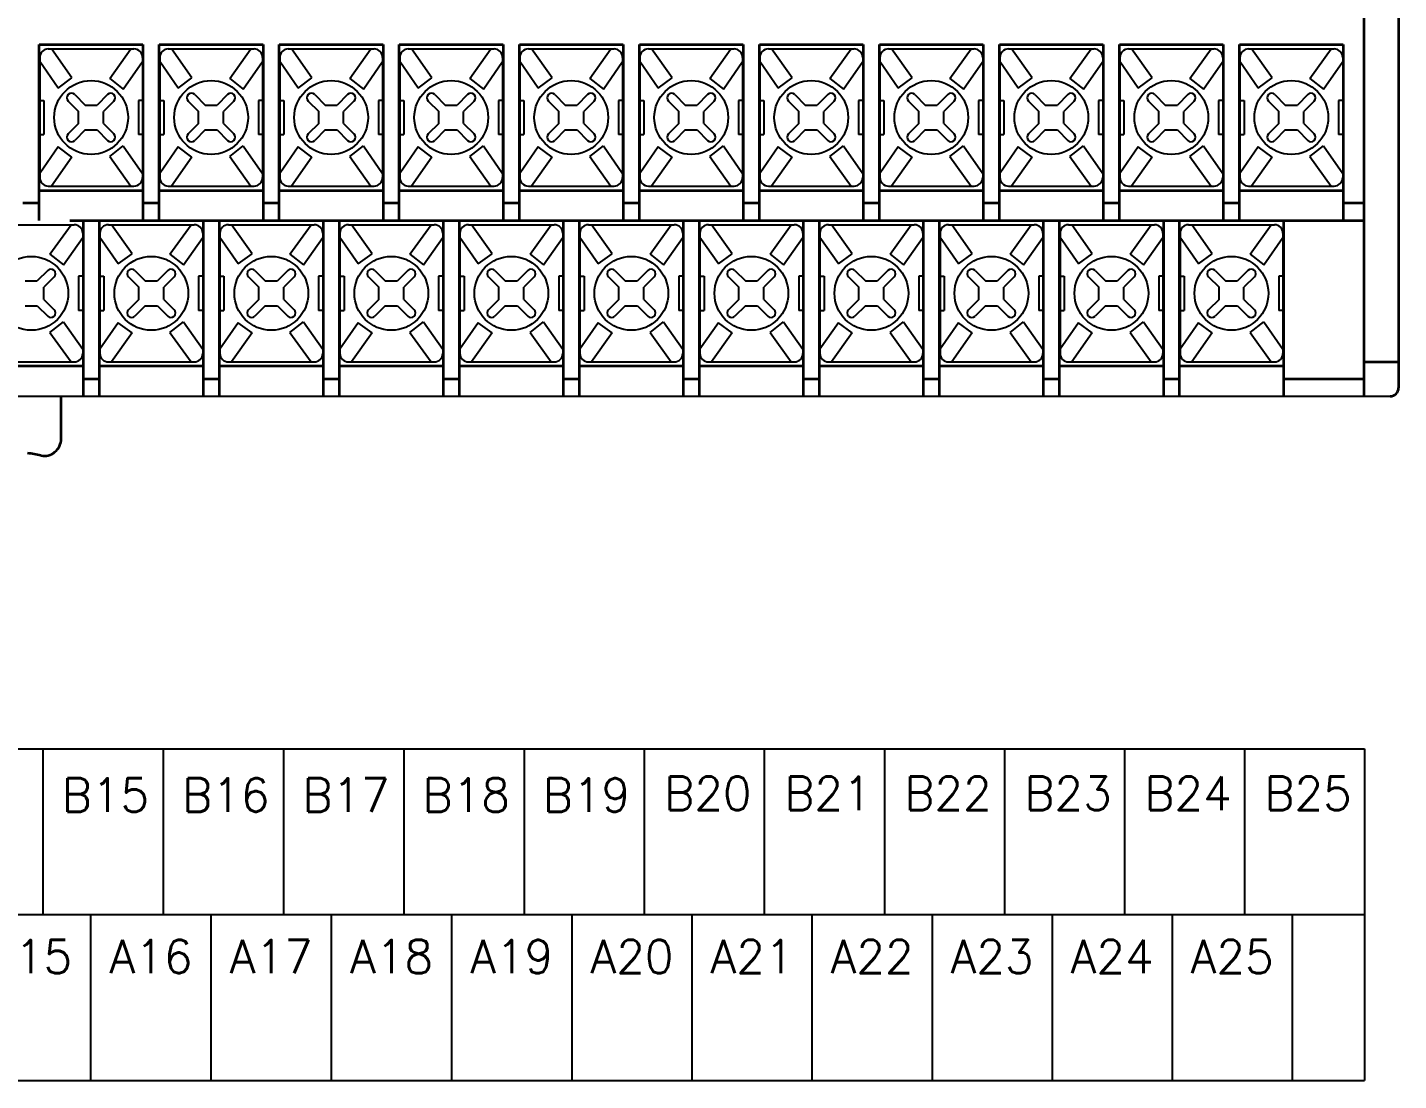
# Model space of a CAD drawing. Extents: x 295 to 2531, y 240 to 845.
# Drawn here: x 2331.5 to 2411.5, y 703 to 764.3 of the extents above; entities that cross this region are included whole.
import ezdxf

# ---------------------------------------------------------------- set-up
doc = ezdxf.new("R2010")
doc.units = 0
doc.header["$LTSCALE"] = 0.1
doc.layers.get('0').update_dxf_attribs({"linetype": 'CONTINUOUS'})
doc.layers.add('S', color=3, linetype='CONTINUOUS')
doc.layers.add('가시적인 것(ISO)', color=7, linetype='CONTINUOUS', lineweight=35)
doc.styles.get("Standard").update_dxf_attribs({"font": 'simplex.shx', "width": 0.9})

msp = doc.modelspace()

# ---------------------------------------------------------------- linework, layer by layer
at = {"color": 7}
for p, q in [((2332.71, 763.096), (2337.71, 763.096)), ((2334.091, 761.406), (2332.89, 763.096)), ((2336.297, 761.371), (2337.529, 763.096)), ((2339.71, 763.096), (2344.71, 763.096)), ((2341.091, 761.406), (2339.89, 763.096)), ((2343.297, 761.371), (2344.529, 763.096)), ((2346.71, 763.096), (2351.71, 763.096)), ((2348.091, 761.406), (2346.89, 763.096)), ((2350.297, 761.371), (2351.529, 763.096)), ((2353.71, 763.096), (2358.71, 763.096)), ((2355.091, 761.406), (2353.89, 763.096)), ((2357.297, 761.371), (2358.529, 763.096)), ((2360.71, 763.096), (2365.71, 763.096)), ((2362.091, 761.406), (2360.89, 763.096)), ((2364.297, 761.371), (2365.529, 763.096)), ((2367.71, 763.096), (2372.71, 763.096)), ((2369.091, 761.406), (2367.89, 763.096)), ((2371.297, 761.371), (2372.529, 763.096)), ((2374.71, 763.096), (2379.71, 763.096)), ((2376.091, 761.406), (2374.89, 763.096)), ((2378.297, 761.371), (2379.529, 763.096)), ((2381.71, 763.096), (2386.71, 763.096)), ((2383.091, 761.406), (2381.89, 763.096)), ((2385.297, 761.371), (2386.529, 763.096)), ((2388.71, 763.096), (2393.71, 763.096)), ((2390.091, 761.406), (2388.89, 763.096)), ((2392.297, 761.371), (2393.529, 763.096)), ((2395.71, 763.096), (2400.71, 763.096)), ((2397.091, 761.406), (2395.89, 763.096)), ((2399.297, 761.371), (2400.529, 763.096)), ((2402.71, 763.096), (2407.71, 763.096)), ((2404.091, 761.406), (2402.89, 763.096)), ((2406.297, 761.371), (2407.529, 763.096)), ((2332.21, 762.596), (2332.21, 755.596)), ((2333.281, 760.814), (2332.21, 762.354)), ((2337.087, 760.755), (2338.21, 762.354)), ((2338.21, 762.596), (2338.21, 755.596)), ((2339.21, 762.596), (2339.21, 755.596)), ((2340.281, 760.814), (2339.21, 762.354)), ((2344.087, 760.755), (2345.21, 762.354)), ((2345.21, 762.596), (2345.21, 755.596)), ((2346.21, 762.596), (2346.21, 755.596)), ((2347.281, 760.814), (2346.21, 762.354)), ((2351.087, 760.755), (2352.21, 762.354)), ((2352.21, 762.596), (2352.21, 755.596)), ((2353.21, 762.596), (2353.21, 755.596)), ((2354.281, 760.814), (2353.21, 762.354)), ((2358.087, 760.755), (2359.21, 762.354)), ((2359.21, 762.596), (2359.21, 755.596)), ((2360.21, 762.596), (2360.21, 755.596)), ((2361.281, 760.814), (2360.21, 762.354)), ((2365.087, 760.755), (2366.21, 762.354)), ((2366.21, 762.596), (2366.21, 755.596)), ((2367.21, 762.596), (2367.21, 755.596)), ((2368.281, 760.814), (2367.21, 762.354)), ((2372.087, 760.755), (2373.21, 762.354)), ((2373.21, 762.596), (2373.21, 755.596)), ((2374.21, 762.596), (2374.21, 755.596)), ((2375.281, 760.814), (2374.21, 762.354)), ((2379.087, 760.755), (2380.21, 762.354)), ((2380.21, 762.596), (2380.21, 755.596)), ((2381.21, 762.596), (2381.21, 755.596)), ((2382.281, 760.814), (2381.21, 762.354)), ((2386.087, 760.755), (2387.21, 762.354)), ((2387.21, 762.596), (2387.21, 755.596)), ((2388.21, 762.596), (2388.21, 755.596)), ((2389.281, 760.814), (2388.21, 762.354)), ((2393.087, 760.755), (2394.21, 762.354)), ((2394.21, 762.596), (2394.21, 755.596)), ((2395.21, 762.596), (2395.21, 755.596)), ((2396.281, 760.814), (2395.21, 762.354)), ((2400.087, 760.755), (2401.21, 762.354)), ((2401.21, 762.596), (2401.21, 755.596)), ((2402.21, 762.596), (2402.21, 755.596)), ((2403.281, 760.814), (2402.21, 762.354)), ((2407.087, 760.755), (2408.21, 762.354)), ((2408.21, 762.596), (2408.21, 755.596)), ((2333.877, 760.055), (2334.482, 759.45)), ((2334.251, 760.429), (2334.856, 759.824)), ((2334.856, 759.824), (2335.563, 759.824)), ((2336.168, 760.429), (2335.563, 759.824)), ((2336.542, 760.055), (2335.937, 759.45)), ((2340.877, 760.055), (2341.482, 759.45)), ((2341.251, 760.429), (2341.856, 759.824)), ((2341.856, 759.824), (2342.563, 759.824)), ((2343.168, 760.429), (2342.563, 759.824)), ((2343.542, 760.055), (2342.937, 759.45)), ((2347.877, 760.055), (2348.482, 759.45)), ((2348.251, 760.429), (2348.856, 759.824)), ((2348.856, 759.824), (2349.563, 759.824)), ((2350.168, 760.429), (2349.563, 759.824)), ((2350.542, 760.055), (2349.937, 759.45)), ((2354.877, 760.055), (2355.482, 759.45)), ((2355.251, 760.429), (2355.856, 759.824)), ((2355.856, 759.824), (2356.563, 759.824)), ((2357.168, 760.429), (2356.563, 759.824)), ((2357.542, 760.055), (2356.937, 759.45)), ((2361.877, 760.055), (2362.482, 759.45)), ((2362.251, 760.429), (2362.856, 759.824)), ((2362.856, 759.824), (2363.563, 759.824)), ((2364.168, 760.429), (2363.563, 759.824)), ((2364.542, 760.055), (2363.937, 759.45)), ((2368.877, 760.055), (2369.482, 759.45)), ((2369.251, 760.429), (2369.856, 759.824)), ((2369.856, 759.824), (2370.563, 759.824)), ((2371.168, 760.429), (2370.563, 759.824)), ((2371.542, 760.055), (2370.937, 759.45)), ((2375.877, 760.055), (2376.482, 759.45)), ((2376.251, 760.429), (2376.856, 759.824)), ((2376.856, 759.824), (2377.563, 759.824)), ((2378.168, 760.429), (2377.563, 759.824)), ((2378.542, 760.055), (2377.937, 759.45)), ((2382.877, 760.055), (2383.482, 759.45)), ((2383.251, 760.429), (2383.856, 759.824)), ((2383.856, 759.824), (2384.563, 759.824)), ((2385.168, 760.429), (2384.563, 759.824)), ((2385.542, 760.055), (2384.937, 759.45)), ((2389.877, 760.055), (2390.482, 759.45)), ((2390.251, 760.429), (2390.856, 759.824)), ((2390.856, 759.824), (2391.563, 759.824)), ((2392.168, 760.429), (2391.563, 759.824)), ((2392.542, 760.055), (2391.937, 759.45)), ((2396.877, 760.055), (2397.482, 759.45)), ((2397.251, 760.429), (2397.856, 759.824)), ((2397.856, 759.824), (2398.563, 759.824)), ((2399.168, 760.429), (2398.563, 759.824)), ((2399.542, 760.055), (2398.937, 759.45)), ((2403.877, 760.055), (2404.482, 759.45)), ((2404.251, 760.429), (2404.856, 759.824)), ((2404.856, 759.824), (2405.563, 759.824)), ((2406.168, 760.429), (2405.563, 759.824)), ((2406.542, 760.055), (2405.937, 759.45)), ((2334.482, 758.743), (2334.482, 759.45)), ((2335.937, 758.743), (2335.937, 759.45)), ((2341.482, 758.743), (2341.482, 759.45)), ((2342.937, 758.743), (2342.937, 759.45)), ((2348.482, 758.743), (2348.482, 759.45)), ((2349.937, 758.743), (2349.937, 759.45)), ((2355.482, 758.743), (2355.482, 759.45)), ((2356.937, 758.743), (2356.937, 759.45)), ((2362.482, 758.743), (2362.482, 759.45)), ((2363.937, 758.743), (2363.937, 759.45)), ((2369.482, 758.743), (2369.482, 759.45)), ((2370.937, 758.743), (2370.937, 759.45)), ((2376.482, 758.743), (2376.482, 759.45)), ((2377.937, 758.743), (2377.937, 759.45)), ((2383.482, 758.743), (2383.482, 759.45)), ((2384.937, 758.743), (2384.937, 759.45)), ((2390.482, 758.743), (2390.482, 759.45)), ((2391.937, 758.743), (2391.937, 759.45)), ((2397.482, 758.743), (2397.482, 759.45)), ((2398.937, 758.743), (2398.937, 759.45)), ((2404.482, 758.743), (2404.482, 759.45)), ((2405.937, 758.743), (2405.937, 759.45)), ((2334.482, 758.743), (2333.877, 758.138)), ((2334.856, 758.368), (2334.251, 757.763)), ((2334.856, 758.368), (2335.563, 758.368)), ((2335.563, 758.368), (2336.168, 757.763)), ((2335.937, 758.743), (2336.542, 758.138)), ((2341.482, 758.743), (2340.877, 758.138)), ((2341.856, 758.368), (2341.251, 757.763)), ((2341.856, 758.368), (2342.563, 758.368)), ((2342.563, 758.368), (2343.168, 757.763)), ((2342.937, 758.743), (2343.542, 758.138)), ((2348.482, 758.743), (2347.877, 758.138)), ((2348.856, 758.368), (2348.251, 757.763)), ((2348.856, 758.368), (2349.563, 758.368)), ((2349.563, 758.368), (2350.168, 757.763)), ((2349.937, 758.743), (2350.542, 758.138)), ((2355.482, 758.743), (2354.877, 758.138)), ((2355.856, 758.368), (2355.251, 757.763)), ((2355.856, 758.368), (2356.563, 758.368)), ((2356.563, 758.368), (2357.168, 757.763)), ((2356.937, 758.743), (2357.542, 758.138)), ((2362.482, 758.743), (2361.877, 758.138)), ((2362.856, 758.368), (2362.251, 757.763)), ((2362.856, 758.368), (2363.563, 758.368)), ((2363.563, 758.368), (2364.168, 757.763)), ((2363.937, 758.743), (2364.542, 758.138)), ((2369.482, 758.743), (2368.877, 758.138)), ((2369.856, 758.368), (2369.251, 757.763)), ((2369.856, 758.368), (2370.563, 758.368)), ((2370.563, 758.368), (2371.168, 757.763)), ((2370.937, 758.743), (2371.542, 758.138)), ((2376.482, 758.743), (2375.877, 758.138)), ((2376.856, 758.368), (2376.251, 757.763)), ((2376.856, 758.368), (2377.563, 758.368)), ((2377.563, 758.368), (2378.168, 757.763)), ((2377.937, 758.743), (2378.542, 758.138)), ((2383.482, 758.743), (2382.877, 758.138)), ((2383.856, 758.368), (2383.251, 757.763)), ((2383.856, 758.368), (2384.563, 758.368)), ((2384.563, 758.368), (2385.168, 757.763)), ((2384.937, 758.743), (2385.542, 758.138)), ((2390.482, 758.743), (2389.877, 758.138)), ((2390.856, 758.368), (2390.251, 757.763)), ((2390.856, 758.368), (2391.563, 758.368)), ((2391.563, 758.368), (2392.168, 757.763)), ((2391.937, 758.743), (2392.542, 758.138)), ((2397.482, 758.743), (2396.877, 758.138)), ((2397.856, 758.368), (2397.251, 757.763)), ((2397.856, 758.368), (2398.563, 758.368)), ((2398.563, 758.368), (2399.168, 757.763)), ((2398.937, 758.743), (2399.542, 758.138)), ((2404.482, 758.743), (2403.877, 758.138)), ((2404.856, 758.368), (2404.251, 757.763)), ((2404.856, 758.368), (2405.563, 758.368)), ((2405.563, 758.368), (2406.168, 757.763)), ((2405.937, 758.743), (2406.542, 758.138)), ((2333.281, 757.378), (2332.21, 755.838)), ((2337.087, 757.437), (2338.21, 755.838)), ((2340.281, 757.378), (2339.21, 755.838)), ((2344.087, 757.437), (2345.21, 755.838)), ((2347.281, 757.378), (2346.21, 755.838)), ((2351.087, 757.437), (2352.21, 755.838)), ((2354.281, 757.378), (2353.21, 755.838)), ((2358.087, 757.437), (2359.21, 755.838)), ((2361.281, 757.378), (2360.21, 755.838)), ((2365.087, 757.437), (2366.21, 755.838)), ((2368.281, 757.378), (2367.21, 755.838)), ((2372.087, 757.437), (2373.21, 755.838)), ((2375.281, 757.378), (2374.21, 755.838)), ((2379.087, 757.437), (2380.21, 755.838)), ((2382.281, 757.378), (2381.21, 755.838)), ((2386.087, 757.437), (2387.21, 755.838)), ((2389.281, 757.378), (2388.21, 755.838)), ((2393.087, 757.437), (2394.21, 755.838)), ((2396.281, 757.378), (2395.21, 755.838)), ((2400.087, 757.437), (2401.21, 755.838)), ((2403.281, 757.378), (2402.21, 755.838)), ((2407.087, 757.437), (2408.21, 755.838)), ((2334.091, 756.786), (2332.89, 755.096)), ((2336.297, 756.821), (2337.529, 755.096)), ((2341.091, 756.786), (2339.89, 755.096)), ((2343.297, 756.821), (2344.529, 755.096)), ((2348.091, 756.786), (2346.89, 755.096)), ((2350.297, 756.821), (2351.529, 755.096)), ((2355.091, 756.786), (2353.89, 755.096)), ((2357.297, 756.821), (2358.529, 755.096)), ((2362.091, 756.786), (2360.89, 755.096)), ((2364.297, 756.821), (2365.529, 755.096)), ((2369.091, 756.786), (2367.89, 755.096)), ((2371.297, 756.821), (2372.529, 755.096)), ((2376.091, 756.786), (2374.89, 755.096)), ((2378.297, 756.821), (2379.529, 755.096)), ((2383.091, 756.786), (2381.89, 755.096)), ((2385.297, 756.821), (2386.529, 755.096)), ((2390.091, 756.786), (2388.89, 755.096)), ((2392.297, 756.821), (2393.529, 755.096)), ((2397.091, 756.786), (2395.89, 755.096)), ((2399.297, 756.821), (2400.529, 755.096)), ((2404.091, 756.786), (2402.89, 755.096)), ((2406.297, 756.821), (2407.529, 755.096)), ((2332.71, 755.096), (2337.71, 755.096)), ((2339.71, 755.096), (2344.71, 755.096)), ((2346.71, 755.096), (2351.71, 755.096)), ((2353.71, 755.096), (2358.71, 755.096)), ((2360.71, 755.096), (2365.71, 755.096)), ((2367.71, 755.096), (2372.71, 755.096)), ((2374.71, 755.096), (2379.71, 755.096)), ((2381.71, 755.096), (2386.71, 755.096)), ((2388.71, 755.096), (2393.71, 755.096)), ((2395.71, 755.096), (2400.71, 755.096)), ((2402.71, 755.096), (2407.71, 755.096)), ((2329.22, 752.846), (2334.22, 752.846)), ((2332.807, 751.121), (2334.039, 752.846)), ((2336.22, 752.846), (2341.22, 752.846)), ((2337.601, 751.156), (2336.4, 752.846)), ((2339.807, 751.121), (2341.039, 752.846)), ((2343.22, 752.846), (2348.22, 752.846)), ((2344.601, 751.156), (2343.4, 752.846)), ((2346.807, 751.121), (2348.039, 752.846)), ((2350.22, 752.846), (2355.22, 752.846)), ((2351.601, 751.156), (2350.4, 752.846)), ((2353.807, 751.121), (2355.039, 752.846)), ((2357.22, 752.846), (2362.22, 752.846)), ((2358.601, 751.156), (2357.4, 752.846)), ((2360.807, 751.121), (2362.039, 752.846)), ((2364.22, 752.846), (2369.22, 752.846)), ((2365.601, 751.156), (2364.4, 752.846)), ((2367.807, 751.121), (2369.039, 752.846)), ((2371.22, 752.846), (2376.22, 752.846)), ((2372.601, 751.156), (2371.4, 752.846)), ((2374.807, 751.121), (2376.039, 752.846)), ((2378.22, 752.846), (2383.22, 752.846)), ((2379.601, 751.156), (2378.4, 752.846)), ((2381.807, 751.121), (2383.039, 752.846)), ((2385.22, 752.846), (2390.22, 752.846)), ((2386.601, 751.156), (2385.4, 752.846)), ((2388.807, 751.121), (2390.039, 752.846)), ((2392.22, 752.846), (2397.22, 752.846)), ((2393.601, 751.156), (2392.4, 752.846)), ((2395.807, 751.121), (2397.039, 752.846)), ((2399.22, 752.846), (2404.22, 752.846)), ((2400.601, 751.156), (2399.4, 752.846)), ((2402.807, 751.121), (2404.039, 752.846)), ((2333.597, 750.505), (2334.72, 752.104)), ((2334.72, 752.346), (2334.72, 745.346)), ((2335.72, 752.346), (2335.72, 745.346)), ((2336.791, 750.564), (2335.72, 752.104)), ((2340.597, 750.505), (2341.72, 752.104)), ((2341.72, 752.346), (2341.72, 745.346)), ((2342.72, 752.346), (2342.72, 745.346)), ((2343.791, 750.564), (2342.72, 752.104)), ((2347.597, 750.505), (2348.72, 752.104)), ((2348.72, 752.346), (2348.72, 745.346)), ((2349.72, 752.346), (2349.72, 745.346)), ((2350.791, 750.564), (2349.72, 752.104)), ((2354.597, 750.505), (2355.72, 752.104)), ((2355.72, 752.346), (2355.72, 745.346)), ((2356.72, 752.346), (2356.72, 745.346)), ((2357.791, 750.564), (2356.72, 752.104)), ((2361.597, 750.505), (2362.72, 752.104)), ((2362.72, 752.346), (2362.72, 745.346)), ((2363.72, 752.346), (2363.72, 745.346)), ((2364.791, 750.564), (2363.72, 752.104)), ((2368.597, 750.505), (2369.72, 752.104)), ((2369.72, 752.346), (2369.72, 745.346)), ((2370.72, 752.346), (2370.72, 745.346)), ((2371.791, 750.564), (2370.72, 752.104)), ((2375.597, 750.505), (2376.72, 752.104)), ((2376.72, 752.346), (2376.72, 745.346)), ((2377.72, 752.346), (2377.72, 745.346)), ((2378.791, 750.564), (2377.72, 752.104)), ((2382.597, 750.505), (2383.72, 752.104)), ((2383.72, 752.346), (2383.72, 745.346)), ((2384.72, 752.346), (2384.72, 745.346)), ((2385.791, 750.564), (2384.72, 752.104)), ((2389.597, 750.505), (2390.72, 752.104)), ((2390.72, 752.346), (2390.72, 745.346)), ((2391.72, 752.346), (2391.72, 745.346)), ((2392.791, 750.564), (2391.72, 752.104)), ((2396.597, 750.505), (2397.72, 752.104)), ((2397.72, 752.346), (2397.72, 745.346)), ((2398.72, 752.346), (2398.72, 745.346)), ((2399.791, 750.564), (2398.72, 752.104)), ((2403.597, 750.505), (2404.72, 752.104)), ((2404.72, 752.346), (2404.72, 745.346)), ((2332.678, 750.179), (2332.073, 749.574)), ((2337.761, 750.179), (2338.366, 749.574)), ((2339.678, 750.179), (2339.073, 749.574)), ((2344.761, 750.179), (2345.366, 749.574)), ((2346.678, 750.179), (2346.073, 749.574)), ((2351.761, 750.179), (2352.366, 749.574)), ((2353.678, 750.179), (2353.073, 749.574)), ((2358.761, 750.179), (2359.366, 749.574)), ((2360.678, 750.179), (2360.073, 749.574)), ((2365.761, 750.179), (2366.366, 749.574)), ((2367.678, 750.179), (2367.073, 749.574)), ((2372.761, 750.179), (2373.366, 749.574)), ((2374.678, 750.179), (2374.073, 749.574)), ((2379.761, 750.179), (2380.366, 749.574)), ((2381.678, 750.179), (2381.073, 749.574)), ((2386.761, 750.179), (2387.366, 749.574)), ((2388.678, 750.179), (2388.073, 749.574)), ((2393.761, 750.179), (2394.366, 749.574)), ((2395.678, 750.179), (2395.073, 749.574)), ((2400.761, 750.179), (2401.366, 749.574)), ((2402.678, 750.179), (2402.073, 749.574)), ((2331.366, 749.574), (2332.073, 749.574)), ((2333.052, 749.805), (2332.447, 749.2)), ((2337.387, 749.805), (2337.992, 749.2)), ((2338.366, 749.574), (2339.073, 749.574)), ((2340.052, 749.805), (2339.447, 749.2)), ((2344.387, 749.805), (2344.992, 749.2)), ((2345.366, 749.574), (2346.073, 749.574)), ((2347.052, 749.805), (2346.447, 749.2)), ((2351.387, 749.805), (2351.992, 749.2)), ((2352.366, 749.574), (2353.073, 749.574)), ((2354.052, 749.805), (2353.447, 749.2)), ((2358.387, 749.805), (2358.992, 749.2)), ((2359.366, 749.574), (2360.073, 749.574)), ((2361.052, 749.805), (2360.447, 749.2)), ((2365.387, 749.805), (2365.992, 749.2)), ((2366.366, 749.574), (2367.073, 749.574)), ((2368.052, 749.805), (2367.447, 749.2)), ((2372.387, 749.805), (2372.992, 749.2)), ((2373.366, 749.574), (2374.073, 749.574)), ((2375.052, 749.805), (2374.447, 749.2)), ((2379.387, 749.805), (2379.992, 749.2)), ((2380.366, 749.574), (2381.073, 749.574)), ((2382.052, 749.805), (2381.447, 749.2)), ((2386.387, 749.805), (2386.992, 749.2)), ((2387.366, 749.574), (2388.073, 749.574)), ((2389.052, 749.805), (2388.447, 749.2)), ((2393.387, 749.805), (2393.992, 749.2)), ((2394.366, 749.574), (2395.073, 749.574)), ((2396.052, 749.805), (2395.447, 749.2)), ((2400.387, 749.805), (2400.992, 749.2)), ((2401.366, 749.574), (2402.073, 749.574)), ((2403.052, 749.805), (2402.447, 749.2)), ((2332.447, 748.493), (2332.447, 749.2)), ((2337.992, 748.493), (2337.992, 749.2)), ((2339.447, 748.493), (2339.447, 749.2)), ((2344.992, 748.493), (2344.992, 749.2)), ((2346.447, 748.493), (2346.447, 749.2)), ((2351.992, 748.493), (2351.992, 749.2)), ((2353.447, 748.493), (2353.447, 749.2)), ((2358.992, 748.493), (2358.992, 749.2)), ((2360.447, 748.493), (2360.447, 749.2)), ((2365.992, 748.493), (2365.992, 749.2)), ((2367.447, 748.493), (2367.447, 749.2)), ((2372.992, 748.493), (2372.992, 749.2)), ((2374.447, 748.493), (2374.447, 749.2)), ((2379.992, 748.493), (2379.992, 749.2)), ((2381.447, 748.493), (2381.447, 749.2)), ((2386.992, 748.493), (2386.992, 749.2)), ((2388.447, 748.493), (2388.447, 749.2)), ((2393.992, 748.493), (2393.992, 749.2)), ((2395.447, 748.493), (2395.447, 749.2)), ((2400.992, 748.493), (2400.992, 749.2)), ((2402.447, 748.493), (2402.447, 749.2)), ((2331.366, 748.118), (2332.073, 748.118)), ((2332.073, 748.118), (2332.678, 747.513)), ((2332.447, 748.493), (2333.052, 747.888)), ((2337.992, 748.493), (2337.387, 747.888)), ((2338.366, 748.118), (2337.761, 747.513)), ((2338.366, 748.118), (2339.073, 748.118)), ((2339.073, 748.118), (2339.678, 747.513)), ((2339.447, 748.493), (2340.052, 747.888)), ((2344.992, 748.493), (2344.387, 747.888)), ((2345.366, 748.118), (2344.761, 747.513)), ((2345.366, 748.118), (2346.073, 748.118)), ((2346.073, 748.118), (2346.678, 747.513)), ((2346.447, 748.493), (2347.052, 747.888)), ((2351.992, 748.493), (2351.387, 747.888)), ((2352.366, 748.118), (2351.761, 747.513)), ((2352.366, 748.118), (2353.073, 748.118)), ((2353.073, 748.118), (2353.678, 747.513)), ((2353.447, 748.493), (2354.052, 747.888)), ((2358.992, 748.493), (2358.387, 747.888)), ((2359.366, 748.118), (2358.761, 747.513)), ((2359.366, 748.118), (2360.073, 748.118)), ((2360.073, 748.118), (2360.678, 747.513)), ((2360.447, 748.493), (2361.052, 747.888)), ((2365.992, 748.493), (2365.387, 747.888)), ((2366.366, 748.118), (2365.761, 747.513)), ((2366.366, 748.118), (2367.073, 748.118)), ((2367.073, 748.118), (2367.678, 747.513)), ((2367.447, 748.493), (2368.052, 747.888)), ((2372.992, 748.493), (2372.387, 747.888)), ((2373.366, 748.118), (2372.761, 747.513)), ((2373.366, 748.118), (2374.073, 748.118)), ((2374.073, 748.118), (2374.678, 747.513)), ((2374.447, 748.493), (2375.052, 747.888)), ((2379.992, 748.493), (2379.387, 747.888)), ((2380.366, 748.118), (2379.761, 747.513)), ((2380.366, 748.118), (2381.073, 748.118)), ((2381.073, 748.118), (2381.678, 747.513)), ((2381.447, 748.493), (2382.052, 747.888)), ((2386.992, 748.493), (2386.387, 747.888)), ((2387.366, 748.118), (2386.761, 747.513)), ((2387.366, 748.118), (2388.073, 748.118)), ((2388.073, 748.118), (2388.678, 747.513)), ((2388.447, 748.493), (2389.052, 747.888)), ((2393.992, 748.493), (2393.387, 747.888)), ((2394.366, 748.118), (2393.761, 747.513)), ((2394.366, 748.118), (2395.073, 748.118)), ((2395.073, 748.118), (2395.678, 747.513)), ((2395.447, 748.493), (2396.052, 747.888)), ((2400.992, 748.493), (2400.387, 747.888)), ((2401.366, 748.118), (2400.761, 747.513)), ((2401.366, 748.118), (2402.073, 748.118)), ((2402.073, 748.118), (2402.678, 747.513)), ((2402.447, 748.493), (2403.052, 747.888)), ((2333.597, 747.187), (2334.72, 745.588)), ((2336.791, 747.128), (2335.72, 745.588)), ((2340.597, 747.187), (2341.72, 745.588)), ((2343.791, 747.128), (2342.72, 745.588)), ((2347.597, 747.187), (2348.72, 745.588)), ((2350.791, 747.128), (2349.72, 745.588)), ((2354.597, 747.187), (2355.72, 745.588)), ((2357.791, 747.128), (2356.72, 745.588)), ((2361.597, 747.187), (2362.72, 745.588)), ((2364.791, 747.128), (2363.72, 745.588)), ((2368.597, 747.187), (2369.72, 745.588)), ((2371.791, 747.128), (2370.72, 745.588)), ((2375.597, 747.187), (2376.72, 745.588)), ((2378.791, 747.128), (2377.72, 745.588)), ((2382.597, 747.187), (2383.72, 745.588)), ((2385.791, 747.128), (2384.72, 745.588)), ((2389.597, 747.187), (2390.72, 745.588)), ((2392.791, 747.128), (2391.72, 745.588)), ((2396.597, 747.187), (2397.72, 745.588)), ((2399.791, 747.128), (2398.72, 745.588)), ((2403.597, 747.187), (2404.72, 745.588)), ((2332.807, 746.571), (2334.039, 744.846)), ((2337.601, 746.536), (2336.4, 744.846)), ((2339.807, 746.571), (2341.039, 744.846)), ((2344.601, 746.536), (2343.4, 744.846)), ((2346.807, 746.571), (2348.039, 744.846)), ((2351.601, 746.536), (2350.4, 744.846)), ((2353.807, 746.571), (2355.039, 744.846)), ((2358.601, 746.536), (2357.4, 744.846)), ((2360.807, 746.571), (2362.039, 744.846)), ((2365.601, 746.536), (2364.4, 744.846)), ((2367.807, 746.571), (2369.039, 744.846)), ((2372.601, 746.536), (2371.4, 744.846)), ((2374.807, 746.571), (2376.039, 744.846)), ((2379.601, 746.536), (2378.4, 744.846)), ((2381.807, 746.571), (2383.039, 744.846)), ((2386.601, 746.536), (2385.4, 744.846)), ((2388.807, 746.571), (2390.039, 744.846)), ((2393.601, 746.536), (2392.4, 744.846)), ((2395.807, 746.571), (2397.039, 744.846)), ((2400.601, 746.536), (2399.4, 744.846)), ((2402.807, 746.571), (2404.039, 744.846)), ((2329.22, 744.846), (2334.22, 744.846)), ((2336.22, 744.846), (2341.22, 744.846)), ((2343.22, 744.846), (2348.22, 744.846)), ((2350.22, 744.846), (2355.22, 744.846)), ((2357.22, 744.846), (2362.22, 744.846)), ((2364.22, 744.846), (2369.22, 744.846)), ((2371.22, 744.846), (2376.22, 744.846)), ((2378.22, 744.846), (2383.22, 744.846)), ((2385.22, 744.846), (2390.22, 744.846)), ((2392.22, 744.846), (2397.22, 744.846)), ((2399.22, 744.846), (2404.22, 744.846)), ((2229.97, 722.285), (2409.473, 722.285)), ((2332.402, 722.285), (2332.402, 712.62)), ((2339.417, 722.285), (2339.417, 712.62)), ((2346.431, 722.285), (2346.431, 712.62)), ((2353.445, 722.285), (2353.445, 712.62)), ((2360.459, 722.285), (2360.459, 712.62)), ((2367.473, 722.285), (2367.473, 712.62)), ((2374.473, 722.285), (2374.473, 712.62)), ((2381.473, 722.285), (2381.473, 712.62)), ((2388.473, 722.285), (2388.473, 712.62)), ((2395.473, 722.285), (2395.473, 712.62)), ((2402.473, 722.285), (2402.473, 712.62)), ((2409.473, 722.285), (2409.473, 702.955)), ((2409.473, 712.62), (2229.97, 712.62)), ((2335.182, 712.62), (2335.182, 702.955)), ((2342.197, 712.62), (2342.197, 702.955)), ((2349.211, 712.62), (2349.211, 702.955)), ((2356.225, 712.62), (2356.225, 702.955)), ((2363.239, 712.62), (2363.239, 702.955)), ((2370.253, 712.62), (2370.253, 702.955)), ((2377.253, 712.62), (2377.253, 702.955)), ((2384.253, 712.62), (2384.253, 702.955)), ((2391.253, 712.62), (2391.253, 702.955)), ((2398.253, 712.62), (2398.253, 702.955)), ((2405.253, 712.62), (2405.253, 702.955)), ((2229.97, 702.955), (2409.473, 702.955))]:
    msp.add_line(p, q, dxfattribs=at)
for p, q in [((2333.281, 760.814), (2334.091, 761.406)), ((2336.297, 761.371), (2337.087, 760.755)), ((2340.281, 760.814), (2341.091, 761.406)), ((2343.297, 761.371), (2344.087, 760.755)), ((2347.281, 760.814), (2348.091, 761.406)), ((2350.297, 761.371), (2351.087, 760.755)), ((2354.281, 760.814), (2355.091, 761.406)), ((2357.297, 761.371), (2358.087, 760.755)), ((2361.281, 760.814), (2362.091, 761.406)), ((2364.297, 761.371), (2365.087, 760.755)), ((2368.281, 760.814), (2369.091, 761.406)), ((2371.297, 761.371), (2372.087, 760.755)), ((2375.281, 760.814), (2376.091, 761.406)), ((2378.297, 761.371), (2379.087, 760.755)), ((2382.281, 760.814), (2383.091, 761.406)), ((2385.297, 761.371), (2386.087, 760.755)), ((2389.281, 760.814), (2390.091, 761.406)), ((2392.297, 761.371), (2393.087, 760.755)), ((2396.281, 760.814), (2397.091, 761.406)), ((2399.297, 761.371), (2400.087, 760.755)), ((2403.281, 760.814), (2404.091, 761.406)), ((2406.297, 761.371), (2407.087, 760.755)), ((2334.091, 756.786), (2333.281, 757.378)), ((2336.297, 756.821), (2337.087, 757.437)), ((2341.091, 756.786), (2340.281, 757.378)), ((2343.297, 756.821), (2344.087, 757.437)), ((2348.091, 756.786), (2347.281, 757.378)), ((2350.297, 756.821), (2351.087, 757.437)), ((2355.091, 756.786), (2354.281, 757.378)), ((2357.297, 756.821), (2358.087, 757.437)), ((2362.091, 756.786), (2361.281, 757.378)), ((2364.297, 756.821), (2365.087, 757.437)), ((2369.091, 756.786), (2368.281, 757.378)), ((2371.297, 756.821), (2372.087, 757.437)), ((2376.091, 756.786), (2375.281, 757.378)), ((2378.297, 756.821), (2379.087, 757.437)), ((2383.091, 756.786), (2382.281, 757.378)), ((2385.297, 756.821), (2386.087, 757.437)), ((2390.091, 756.786), (2389.281, 757.378)), ((2392.297, 756.821), (2393.087, 757.437)), ((2397.091, 756.786), (2396.281, 757.378)), ((2399.297, 756.821), (2400.087, 757.437)), ((2404.091, 756.786), (2403.281, 757.378)), ((2406.297, 756.821), (2407.087, 757.437)), ((2332.807, 751.121), (2333.597, 750.505)), ((2336.791, 750.564), (2337.601, 751.156)), ((2339.807, 751.121), (2340.597, 750.505)), ((2343.791, 750.564), (2344.601, 751.156)), ((2346.807, 751.121), (2347.597, 750.505)), ((2350.791, 750.564), (2351.601, 751.156)), ((2353.807, 751.121), (2354.597, 750.505)), ((2357.791, 750.564), (2358.601, 751.156)), ((2360.807, 751.121), (2361.597, 750.505)), ((2364.791, 750.564), (2365.601, 751.156)), ((2367.807, 751.121), (2368.597, 750.505)), ((2371.791, 750.564), (2372.601, 751.156)), ((2374.807, 751.121), (2375.597, 750.505)), ((2378.791, 750.564), (2379.601, 751.156)), ((2381.807, 751.121), (2382.597, 750.505)), ((2385.791, 750.564), (2386.601, 751.156)), ((2388.807, 751.121), (2389.597, 750.505)), ((2392.791, 750.564), (2393.601, 751.156)), ((2395.807, 751.121), (2396.597, 750.505)), ((2399.791, 750.564), (2400.601, 751.156)), ((2402.807, 751.121), (2403.597, 750.505)), ((2332.807, 746.571), (2333.597, 747.187)), ((2337.601, 746.536), (2336.791, 747.128)), ((2339.807, 746.571), (2340.597, 747.187)), ((2344.601, 746.536), (2343.791, 747.128)), ((2346.807, 746.571), (2347.597, 747.187)), ((2351.601, 746.536), (2350.791, 747.128)), ((2353.807, 746.571), (2354.597, 747.187)), ((2358.601, 746.536), (2357.791, 747.128)), ((2360.807, 746.571), (2361.597, 747.187)), ((2365.601, 746.536), (2364.791, 747.128)), ((2367.807, 746.571), (2368.597, 747.187)), ((2372.601, 746.536), (2371.791, 747.128)), ((2374.807, 746.571), (2375.597, 747.187)), ((2379.601, 746.536), (2378.791, 747.128)), ((2381.807, 746.571), (2382.597, 747.187)), ((2386.601, 746.536), (2385.791, 747.128)), ((2388.807, 746.571), (2389.597, 747.187)), ((2393.601, 746.536), (2392.791, 747.128)), ((2395.807, 746.571), (2396.597, 747.187)), ((2400.601, 746.536), (2399.791, 747.128)), ((2402.807, 746.571), (2403.597, 747.187)), ((2227.965, 742.846), (2410.965, 742.846))]:
    msp.add_line(p, q)
for centre in [(2335.21, 759.096), (2342.21, 759.096), (2349.21, 759.096), (2356.21, 759.096), (2363.21, 759.096), (2370.21, 759.096), (2377.21, 759.096), (2384.21, 759.096), (2391.21, 759.096), (2398.21, 759.096), (2405.21, 759.096), (2331.72, 748.846), (2338.72, 748.846), (2345.72, 748.846), (2352.72, 748.846), (2359.72, 748.846), (2366.72, 748.846), (2373.72, 748.846), (2380.72, 748.846), (2387.72, 748.846), (2394.72, 748.846), (2401.72, 748.846)]:
    msp.add_circle(centre, 2.153, dxfattribs=at)
for centre, radius, start, end in [((2332.71, 762.596), 0.5, 90, 180), ((2337.71, 762.596), 0.5, 0, 90), ((2339.71, 762.596), 0.5, 90, 180), ((2344.71, 762.596), 0.5, 0, 90), ((2346.71, 762.596), 0.5, 90, 180), ((2351.71, 762.596), 0.5, 0, 90), ((2353.71, 762.596), 0.5, 90, 180), ((2358.71, 762.596), 0.5, 0, 90), ((2360.71, 762.596), 0.5, 90, 180), ((2365.71, 762.596), 0.5, 0, 90), ((2367.71, 762.596), 0.5, 90, 180), ((2372.71, 762.596), 0.5, 0, 90), ((2374.71, 762.596), 0.5, 90, 180), ((2379.71, 762.596), 0.5, 0, 90), ((2381.71, 762.596), 0.5, 90, 180), ((2386.71, 762.596), 0.5, 0, 90), ((2388.71, 762.596), 0.5, 90, 180), ((2393.71, 762.596), 0.5, 0, 90), ((2395.71, 762.596), 0.5, 90, 180), ((2400.71, 762.596), 0.5, 0, 90), ((2402.71, 762.596), 0.5, 90, 180), ((2407.71, 762.596), 0.5, 0, 90), ((2334.064, 760.242), 0.265, 45, 225), ((2336.355, 760.242), 0.265, 315, 135), ((2341.064, 760.242), 0.265, 45, 225), ((2343.355, 760.242), 0.265, 315, 135), ((2348.064, 760.242), 0.265, 45, 225), ((2350.355, 760.242), 0.265, 315, 135), ((2355.064, 760.242), 0.265, 45, 225), ((2357.355, 760.242), 0.265, 315, 135), ((2362.064, 760.242), 0.265, 45, 225), ((2364.355, 760.242), 0.265, 315, 135), ((2369.064, 760.242), 0.265, 45, 225), ((2371.355, 760.242), 0.265, 315, 135), ((2376.064, 760.242), 0.265, 45, 225), ((2378.355, 760.242), 0.265, 315, 135), ((2383.064, 760.242), 0.265, 45, 225), ((2385.355, 760.242), 0.265, 315, 135), ((2390.064, 760.242), 0.265, 45, 225), ((2392.355, 760.242), 0.265, 315, 135), ((2397.064, 760.242), 0.265, 45, 225), ((2399.355, 760.242), 0.265, 315, 135), ((2404.064, 760.242), 0.265, 45, 225), ((2406.355, 760.242), 0.265, 315, 135), ((2334.064, 757.951), 0.265, 135, 315), ((2336.355, 757.951), 0.265, 225, 45), ((2341.064, 757.951), 0.265, 135, 315), ((2343.355, 757.951), 0.265, 225, 45), ((2348.064, 757.951), 0.265, 135, 315), ((2350.355, 757.951), 0.265, 225, 45), ((2355.064, 757.951), 0.265, 135, 315), ((2357.355, 757.951), 0.265, 225, 45), ((2362.064, 757.951), 0.265, 135, 315), ((2364.355, 757.951), 0.265, 225, 45), ((2369.064, 757.951), 0.265, 135, 315), ((2371.355, 757.951), 0.265, 225, 45), ((2376.064, 757.951), 0.265, 135, 315), ((2378.355, 757.951), 0.265, 225, 45), ((2383.064, 757.951), 0.265, 135, 315), ((2385.355, 757.951), 0.265, 225, 45), ((2390.064, 757.951), 0.265, 135, 315), ((2392.355, 757.951), 0.265, 225, 45), ((2397.064, 757.951), 0.265, 135, 315), ((2399.355, 757.951), 0.265, 225, 45), ((2404.064, 757.951), 0.265, 135, 315), ((2406.355, 757.951), 0.265, 225, 45), ((2332.71, 755.596), 0.5, 180, 270), ((2337.71, 755.596), 0.5, 270, 0), ((2339.71, 755.596), 0.5, 180, 270), ((2344.71, 755.596), 0.5, 270, 0), ((2346.71, 755.596), 0.5, 180, 270), ((2351.71, 755.596), 0.5, 270, 0), ((2353.71, 755.596), 0.5, 180, 270), ((2358.71, 755.596), 0.5, 270, 0), ((2360.71, 755.596), 0.5, 180, 270), ((2365.71, 755.596), 0.5, 270, 0), ((2367.71, 755.596), 0.5, 180, 270), ((2372.71, 755.596), 0.5, 270, 0), ((2374.71, 755.596), 0.5, 180, 270), ((2379.71, 755.596), 0.5, 270, 0), ((2381.71, 755.596), 0.5, 180, 270), ((2386.71, 755.596), 0.5, 270, 0), ((2388.71, 755.596), 0.5, 180, 270), ((2393.71, 755.596), 0.5, 270, 0), ((2395.71, 755.596), 0.5, 180, 270), ((2400.71, 755.596), 0.5, 270, 0), ((2402.71, 755.596), 0.5, 180, 270), ((2407.71, 755.596), 0.5, 270, 0), ((2334.22, 752.346), 0.5, 0, 90), ((2336.22, 752.346), 0.5, 90, 180), ((2341.22, 752.346), 0.5, 0, 90), ((2343.22, 752.346), 0.5, 90, 180), ((2348.22, 752.346), 0.5, 0, 90), ((2350.22, 752.346), 0.5, 90, 180), ((2355.22, 752.346), 0.5, 0, 90), ((2357.22, 752.346), 0.5, 90, 180), ((2362.22, 752.346), 0.5, 0, 90), ((2364.22, 752.346), 0.5, 90, 180), ((2369.22, 752.346), 0.5, 0, 90), ((2371.22, 752.346), 0.5, 90, 180), ((2376.22, 752.346), 0.5, 0, 90), ((2378.22, 752.346), 0.5, 90, 180), ((2383.22, 752.346), 0.5, 0, 90), ((2385.22, 752.346), 0.5, 90, 180), ((2390.22, 752.346), 0.5, 0, 90), ((2392.22, 752.346), 0.5, 90, 180), ((2397.22, 752.346), 0.5, 0, 90), ((2399.22, 752.346), 0.5, 90, 180), ((2404.22, 752.346), 0.5, 0, 90), ((2332.865, 749.992), 0.265, 315, 135), ((2337.574, 749.992), 0.265, 45, 225), ((2339.865, 749.992), 0.265, 315, 135), ((2344.574, 749.992), 0.265, 45, 225), ((2346.865, 749.992), 0.265, 315, 135), ((2351.574, 749.992), 0.265, 45, 225), ((2353.865, 749.992), 0.265, 315, 135), ((2358.574, 749.992), 0.265, 45, 225), ((2360.865, 749.992), 0.265, 315, 135), ((2365.574, 749.992), 0.265, 45, 225), ((2367.865, 749.992), 0.265, 315, 135), ((2372.574, 749.992), 0.265, 45, 225), ((2374.865, 749.992), 0.265, 315, 135), ((2379.574, 749.992), 0.265, 45, 225), ((2381.865, 749.992), 0.265, 315, 135), ((2386.574, 749.992), 0.265, 45, 225), ((2388.865, 749.992), 0.265, 315, 135), ((2393.574, 749.992), 0.265, 45, 225), ((2395.865, 749.992), 0.265, 315, 135), ((2400.574, 749.992), 0.265, 45, 225), ((2402.865, 749.992), 0.265, 315, 135), ((2332.865, 747.701), 0.265, 225, 45), ((2337.574, 747.701), 0.265, 135, 315), ((2339.865, 747.701), 0.265, 225, 45), ((2344.574, 747.701), 0.265, 135, 315), ((2346.865, 747.701), 0.265, 225, 45), ((2351.574, 747.701), 0.265, 135, 315), ((2353.865, 747.701), 0.265, 225, 45), ((2358.574, 747.701), 0.265, 135, 315), ((2360.865, 747.701), 0.265, 225, 45), ((2365.574, 747.701), 0.265, 135, 315), ((2367.865, 747.701), 0.265, 225, 45), ((2372.574, 747.701), 0.265, 135, 315), ((2374.865, 747.701), 0.265, 225, 45), ((2379.574, 747.701), 0.265, 135, 315), ((2381.865, 747.701), 0.265, 225, 45), ((2386.574, 747.701), 0.265, 135, 315), ((2388.865, 747.701), 0.265, 225, 45), ((2393.574, 747.701), 0.265, 135, 315), ((2395.865, 747.701), 0.265, 225, 45), ((2400.574, 747.701), 0.265, 135, 315), ((2402.865, 747.701), 0.265, 225, 45), ((2334.22, 745.346), 0.5, 270, 0), ((2336.22, 745.346), 0.5, 180, 270), ((2341.22, 745.346), 0.5, 270, 0), ((2343.22, 745.346), 0.5, 180, 270), ((2348.22, 745.346), 0.5, 270, 0), ((2350.22, 745.346), 0.5, 180, 270), ((2355.22, 745.346), 0.5, 270, 0), ((2357.22, 745.346), 0.5, 180, 270), ((2362.22, 745.346), 0.5, 270, 0), ((2364.22, 745.346), 0.5, 180, 270), ((2369.22, 745.346), 0.5, 270, 0), ((2371.22, 745.346), 0.5, 180, 270), ((2376.22, 745.346), 0.5, 270, 0), ((2378.22, 745.346), 0.5, 180, 270), ((2383.22, 745.346), 0.5, 270, 0), ((2385.22, 745.346), 0.5, 180, 270), ((2390.22, 745.346), 0.5, 270, 0), ((2392.22, 745.346), 0.5, 180, 270), ((2397.22, 745.346), 0.5, 270, 0), ((2399.22, 745.346), 0.5, 180, 270), ((2404.22, 745.346), 0.5, 270, 0)]:
    msp.add_arc(centre, radius, start, end, dxfattribs=at)
at = {"layer": 'S', "color": 0}
for p, q in [((2332.185, 760.096), (2332.45, 760.096)), ((2332.45, 760.096), (2332.45, 758.096)), ((2338.235, 760.096), (2337.97, 760.096)), ((2337.97, 760.096), (2337.97, 758.096)), ((2339.185, 760.096), (2339.45, 760.096)), ((2339.45, 760.096), (2339.45, 758.096)), ((2345.235, 760.096), (2344.97, 760.096)), ((2344.97, 760.096), (2344.97, 758.096)), ((2346.185, 760.096), (2346.45, 760.096)), ((2346.45, 760.096), (2346.45, 758.096)), ((2352.235, 760.096), (2351.97, 760.096)), ((2351.97, 760.096), (2351.97, 758.096)), ((2353.185, 760.096), (2353.45, 760.096)), ((2353.45, 760.096), (2353.45, 758.096)), ((2359.235, 760.096), (2358.97, 760.096)), ((2358.97, 760.096), (2358.97, 758.096)), ((2360.185, 760.096), (2360.45, 760.096)), ((2360.45, 760.096), (2360.45, 758.096)), ((2366.235, 760.096), (2365.97, 760.096)), ((2365.97, 760.096), (2365.97, 758.096)), ((2367.185, 760.096), (2367.45, 760.096)), ((2367.45, 760.096), (2367.45, 758.096)), ((2373.235, 760.096), (2372.97, 760.096)), ((2372.97, 760.096), (2372.97, 758.096)), ((2374.185, 760.096), (2374.45, 760.096)), ((2374.45, 760.096), (2374.45, 758.096)), ((2380.235, 760.096), (2379.97, 760.096)), ((2379.97, 760.096), (2379.97, 758.096)), ((2381.185, 760.096), (2381.45, 760.096)), ((2381.45, 760.096), (2381.45, 758.096)), ((2387.235, 760.096), (2386.97, 760.096)), ((2386.97, 760.096), (2386.97, 758.096)), ((2388.185, 760.096), (2388.45, 760.096)), ((2388.45, 760.096), (2388.45, 758.096)), ((2394.235, 760.096), (2393.97, 760.096)), ((2393.97, 760.096), (2393.97, 758.096)), ((2395.185, 760.096), (2395.45, 760.096)), ((2395.45, 760.096), (2395.45, 758.096)), ((2401.235, 760.096), (2400.97, 760.096)), ((2400.97, 760.096), (2400.97, 758.096)), ((2402.185, 760.096), (2402.45, 760.096)), ((2402.45, 760.096), (2402.45, 758.096)), ((2408.235, 760.096), (2407.97, 760.096)), ((2407.97, 760.096), (2407.97, 758.096)), ((2332.185, 758.096), (2332.45, 758.096)), ((2338.235, 758.096), (2337.97, 758.096)), ((2339.185, 758.096), (2339.45, 758.096)), ((2345.235, 758.096), (2344.97, 758.096)), ((2346.185, 758.096), (2346.45, 758.096)), ((2352.235, 758.096), (2351.97, 758.096)), ((2353.185, 758.096), (2353.45, 758.096)), ((2359.235, 758.096), (2358.97, 758.096)), ((2360.185, 758.096), (2360.45, 758.096)), ((2366.235, 758.096), (2365.97, 758.096)), ((2367.185, 758.096), (2367.45, 758.096)), ((2373.235, 758.096), (2372.97, 758.096)), ((2374.185, 758.096), (2374.45, 758.096)), ((2380.235, 758.096), (2379.97, 758.096)), ((2381.185, 758.096), (2381.45, 758.096)), ((2387.235, 758.096), (2386.97, 758.096)), ((2388.185, 758.096), (2388.45, 758.096)), ((2394.235, 758.096), (2393.97, 758.096)), ((2395.185, 758.096), (2395.45, 758.096)), ((2401.235, 758.096), (2400.97, 758.096)), ((2402.185, 758.096), (2402.45, 758.096)), ((2408.235, 758.096), (2407.97, 758.096)), ((2334.745, 749.846), (2334.48, 749.846)), ((2334.48, 749.846), (2334.48, 747.846)), ((2335.695, 749.846), (2335.96, 749.846)), ((2335.96, 749.846), (2335.96, 747.846)), ((2341.745, 749.846), (2341.48, 749.846)), ((2341.48, 749.846), (2341.48, 747.846)), ((2342.695, 749.846), (2342.96, 749.846)), ((2342.96, 749.846), (2342.96, 747.846)), ((2348.745, 749.846), (2348.48, 749.846)), ((2348.48, 749.846), (2348.48, 747.846)), ((2349.695, 749.846), (2349.96, 749.846)), ((2349.96, 749.846), (2349.96, 747.846)), ((2355.745, 749.846), (2355.48, 749.846)), ((2355.48, 749.846), (2355.48, 747.846)), ((2356.695, 749.846), (2356.96, 749.846)), ((2356.96, 749.846), (2356.96, 747.846)), ((2362.745, 749.846), (2362.48, 749.846)), ((2362.48, 749.846), (2362.48, 747.846)), ((2363.695, 749.846), (2363.96, 749.846)), ((2363.96, 749.846), (2363.96, 747.846)), ((2369.745, 749.846), (2369.48, 749.846)), ((2369.48, 749.846), (2369.48, 747.846)), ((2370.695, 749.846), (2370.96, 749.846)), ((2370.96, 749.846), (2370.96, 747.846)), ((2376.745, 749.846), (2376.48, 749.846)), ((2376.48, 749.846), (2376.48, 747.846)), ((2377.695, 749.846), (2377.96, 749.846)), ((2377.96, 749.846), (2377.96, 747.846)), ((2383.745, 749.846), (2383.48, 749.846)), ((2383.48, 749.846), (2383.48, 747.846)), ((2384.695, 749.846), (2384.96, 749.846)), ((2384.96, 749.846), (2384.96, 747.846)), ((2390.745, 749.846), (2390.48, 749.846)), ((2390.48, 749.846), (2390.48, 747.846)), ((2391.695, 749.846), (2391.96, 749.846)), ((2391.96, 749.846), (2391.96, 747.846)), ((2397.745, 749.846), (2397.48, 749.846)), ((2397.48, 749.846), (2397.48, 747.846)), ((2398.695, 749.846), (2398.96, 749.846)), ((2398.96, 749.846), (2398.96, 747.846)), ((2404.745, 749.846), (2404.48, 749.846)), ((2404.48, 749.846), (2404.48, 747.846)), ((2334.745, 747.846), (2334.48, 747.846)), ((2335.695, 747.846), (2335.96, 747.846)), ((2341.745, 747.846), (2341.48, 747.846)), ((2342.695, 747.846), (2342.96, 747.846)), ((2348.745, 747.846), (2348.48, 747.846)), ((2349.695, 747.846), (2349.96, 747.846)), ((2355.745, 747.846), (2355.48, 747.846)), ((2356.695, 747.846), (2356.96, 747.846)), ((2362.745, 747.846), (2362.48, 747.846)), ((2363.695, 747.846), (2363.96, 747.846)), ((2369.745, 747.846), (2369.48, 747.846)), ((2370.695, 747.846), (2370.96, 747.846)), ((2376.745, 747.846), (2376.48, 747.846)), ((2377.695, 747.846), (2377.96, 747.846)), ((2383.745, 747.846), (2383.48, 747.846)), ((2384.695, 747.846), (2384.96, 747.846)), ((2390.745, 747.846), (2390.48, 747.846)), ((2391.695, 747.846), (2391.96, 747.846)), ((2397.745, 747.846), (2397.48, 747.846)), ((2398.695, 747.846), (2398.96, 747.846)), ((2404.745, 747.846), (2404.48, 747.846))]:
    msp.add_line(p, q, dxfattribs=at)
at = {"layer": '가시적인 것(ISO)'}
for p, q in [((2409.465, 742.846), (2409.465, 783.346)), ((2411.465, 782.846), (2411.465, 743.346)), ((2332.185, 753.096), (2332.185, 763.346)), ((2332.185, 763.346), (2338.235, 763.346)), ((2338.235, 763.346), (2338.235, 753.096)), ((2339.185, 753.096), (2339.185, 763.346)), ((2339.185, 763.346), (2345.235, 763.346)), ((2345.235, 763.346), (2345.235, 753.096)), ((2346.185, 753.096), (2346.185, 763.346)), ((2346.185, 763.346), (2352.235, 763.346)), ((2352.235, 763.346), (2352.235, 753.096)), ((2353.185, 753.096), (2353.185, 763.346)), ((2353.185, 763.346), (2359.235, 763.346)), ((2359.235, 763.346), (2359.235, 753.096)), ((2360.185, 753.096), (2360.185, 763.346)), ((2360.185, 763.346), (2366.235, 763.346)), ((2366.235, 763.346), (2366.235, 753.096)), ((2367.185, 753.096), (2367.185, 763.346)), ((2367.185, 763.346), (2373.235, 763.346)), ((2373.235, 763.346), (2373.235, 753.096)), ((2374.185, 753.096), (2374.185, 763.346)), ((2374.185, 763.346), (2380.235, 763.346)), ((2380.235, 763.346), (2380.235, 753.096)), ((2381.185, 753.096), (2381.185, 763.346)), ((2381.185, 763.346), (2387.235, 763.346)), ((2387.235, 763.346), (2387.235, 753.096)), ((2388.185, 753.096), (2388.185, 763.346)), ((2388.185, 763.346), (2394.235, 763.346)), ((2394.235, 763.346), (2394.235, 753.096)), ((2395.185, 753.096), (2395.185, 763.346)), ((2395.185, 763.346), (2401.235, 763.346)), ((2401.235, 763.346), (2401.235, 753.096)), ((2402.185, 753.096), (2402.185, 763.346)), ((2402.185, 763.346), (2408.235, 763.346)), ((2408.235, 763.346), (2408.235, 753.096)), ((2332.185, 754.846), (2338.235, 754.846)), ((2339.185, 754.846), (2345.235, 754.846)), ((2346.185, 754.846), (2352.235, 754.846)), ((2353.185, 754.846), (2359.235, 754.846)), ((2360.185, 754.846), (2366.235, 754.846)), ((2367.185, 754.846), (2373.235, 754.846)), ((2374.185, 754.846), (2380.235, 754.846)), ((2381.185, 754.846), (2387.235, 754.846)), ((2388.185, 754.846), (2394.235, 754.846)), ((2395.185, 754.846), (2401.235, 754.846)), ((2402.185, 754.846), (2408.235, 754.846)), ((2332.185, 754.096), (2331.235, 754.096)), ((2339.185, 754.096), (2338.235, 754.096)), ((2346.185, 754.096), (2345.235, 754.096)), ((2353.185, 754.096), (2352.235, 754.096)), ((2360.185, 754.096), (2359.235, 754.096)), ((2367.185, 754.096), (2366.235, 754.096)), ((2374.185, 754.096), (2373.235, 754.096)), ((2381.185, 754.096), (2380.235, 754.096)), ((2388.185, 754.096), (2387.235, 754.096)), ((2395.185, 754.096), (2394.235, 754.096)), ((2402.185, 754.096), (2401.235, 754.096)), ((2409.465, 754.096), (2408.235, 754.096)), ((2333.965, 753.096), (2409.465, 753.096)), ((2334.745, 753.096), (2334.745, 742.846)), ((2335.695, 742.846), (2335.695, 753.096)), ((2341.745, 753.096), (2341.745, 742.846)), ((2342.695, 742.846), (2342.695, 753.096)), ((2348.745, 753.096), (2348.745, 742.846)), ((2349.695, 742.846), (2349.695, 753.096)), ((2355.745, 753.096), (2355.745, 742.846)), ((2356.695, 742.846), (2356.695, 753.096)), ((2362.745, 753.096), (2362.745, 742.846)), ((2363.695, 742.846), (2363.695, 753.096)), ((2369.745, 753.096), (2369.745, 742.846)), ((2370.695, 742.846), (2370.695, 753.096)), ((2376.745, 753.096), (2376.745, 742.846)), ((2377.695, 742.846), (2377.695, 753.096)), ((2383.745, 753.096), (2383.745, 742.846)), ((2384.695, 742.846), (2384.695, 753.096)), ((2390.745, 753.096), (2390.745, 742.846)), ((2391.695, 742.846), (2391.695, 753.096)), ((2397.745, 753.096), (2397.745, 742.846)), ((2398.695, 742.846), (2398.695, 753.096)), ((2404.745, 753.096), (2404.745, 742.846)), ((2334.745, 744.596), (2328.695, 744.596)), ((2341.745, 744.596), (2335.695, 744.596)), ((2348.745, 744.596), (2342.695, 744.596)), ((2355.745, 744.596), (2349.695, 744.596)), ((2362.745, 744.596), (2356.695, 744.596)), ((2369.745, 744.596), (2363.695, 744.596)), ((2376.745, 744.596), (2370.695, 744.596)), ((2383.745, 744.596), (2377.695, 744.596)), ((2390.745, 744.596), (2384.695, 744.596)), ((2397.745, 744.596), (2391.695, 744.596)), ((2404.745, 744.596), (2398.695, 744.596)), ((2411.465, 744.842), (2409.465, 744.842)), ((2411.465, 744.842), (2411.465, 744.892)), ((2335.695, 743.846), (2334.745, 743.846)), ((2342.695, 743.846), (2341.745, 743.846)), ((2349.695, 743.846), (2348.745, 743.846)), ((2356.695, 743.846), (2355.745, 743.846)), ((2363.695, 743.846), (2362.745, 743.846)), ((2370.695, 743.846), (2369.745, 743.846)), ((2377.695, 743.846), (2376.745, 743.846)), ((2384.695, 743.846), (2383.745, 743.846)), ((2391.695, 743.846), (2390.745, 743.846)), ((2398.695, 743.846), (2397.745, 743.846)), ((2409.465, 743.846), (2404.745, 743.846)), ((2333.465, 740.371), (2333.465, 742.846))]:
    msp.add_line(p, q, dxfattribs=at)
for centre, radius, start, end in [((2410.965, 743.346), 0.5, 270, 0), ((2332.465, 740.371), 1, 259.02147, 0), ((2319.515, 673.616), 67, 79.02147, 79.69921)]:
    msp.add_arc(centre, radius, start, end, dxfattribs=at)

# ---------------------------------------------------------------- texts
at = {"color": 7}
for s, p in [('B15', (2333.5, 718.628)), ('B16', (2340.515, 718.628)), ('B17', (2347.529, 718.628)), ('B18', (2354.543, 718.628)), ('B19', (2361.557, 718.628)), ('B20', (2368.638, 718.724)), ('B21', (2375.638, 718.724)), ('B22', (2382.638, 718.724)), ('B23', (2389.638, 718.724)), ('B24', (2396.638, 718.724)), ('B25', (2403.638, 718.724)), ('A15', (2329.266, 709.21)), ('A16', (2336.28, 709.21)), ('A17', (2343.294, 709.21)), ('A18', (2350.309, 709.21)), ('A19', (2357.323, 709.21)), ('A20', (2364.337, 709.21)), ('A21', (2371.337, 709.21)), ('A22', (2378.337, 709.21)), ('A23', (2385.337, 709.21)), ('A24', (2392.337, 709.21)), ('A25', (2399.337, 709.21))]:
    msp.add_text(s, height=1.9482, dxfattribs=at).set_placement(p)

doc.saveas('drawing.dxf')
